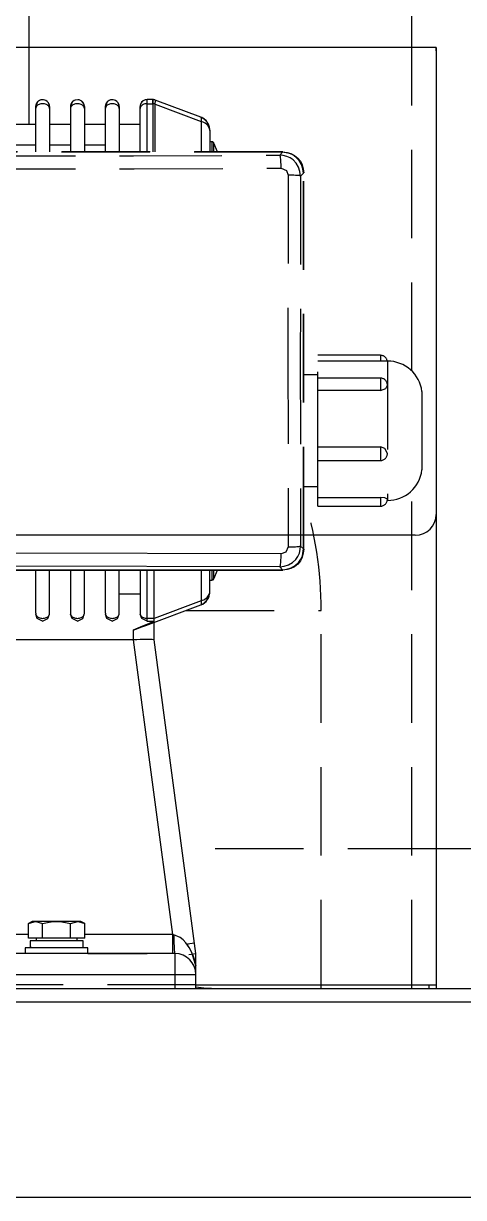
# Model space of a CAD drawing. Extents: x -9877 to -4419, y 2249 to 6216.
# Drawn here: x -5110.9 to -5047.7, y 2569.2 to 2737.6 of the extents above; entities that cross this region are included whole.
import ezdxf

# ---------------------------------------------------------------- set-up
doc = ezdxf.new("R2010")
doc.units = 0
doc.linetypes.add('DASHED', pattern=[19.05, 12.7, -6.35])
doc.layers.add('LY_1', color=7, linetype='CONTINUOUS')

msp = doc.modelspace()

# ---------------------------------------------------------------- linework, layer by layer
at = {"layer": 'LY_1', "color": 110, "linetype": 'CONTINUOUS'}
for p, q in [((-5055.154721, 2734.167356), (-5055.154721, 2766.370167)), ((-5110.154721, 2753.740985), (-5110.154721, 2734.167356)), ((-5051.654721, 2734.167356), (-5161.654721, 2734.167356)), ((-5051.654721, 2734.167356), (-5058.969318, 2734.167356)), ((-5051.654721, 2733.667356), (-5051.654721, 2734.167356)), ((-5051.654721, 2734.167356), (-5051.654721, 2667.167356)), ((-5051.654721, 2667.167356), (-5051.654721, 2599.167356)), ((-5054.654721, 2664.167356), (-5158.654721, 2664.167356)), ((-5070.707129, 2662.215652), (-5070.707129, 2664.167356)), ((-5070.654724, 2662.163247), (-5070.654724, 2664.167356)), ((-5070.707129, 2662.215652), (-5071.11709, 2662.625613)), ((-5074.115207, 2659.631953), (-5073.703018, 2659.219763)), ((-5151.15883, 2659.167358), (-5073.650613, 2659.167358)), ((-5151.106425, 2659.219763), (-5073.703018, 2659.219763)), ((-5109.154721, 2659.167356), (-5109.154721, 2653.081569)), ((-5107.154721, 2653.081569), (-5107.154721, 2659.167358)), ((-5104.154721, 2659.167356), (-5104.154721, 2653.081569)), ((-5102.154721, 2653.081569), (-5102.154721, 2659.167358)), ((-5099.154721, 2659.167356), (-5099.154721, 2653.081569)), ((-5097.154721, 2653.081569), (-5097.154721, 2659.167358)), ((-5094.154721, 2659.167358), (-5094.154721, 2653.081569)), ((-5093.154721, 2651.846996), (-5093.154721, 2659.167358)), ((-5092.154721, 2651.846996), (-5092.154721, 2659.167358)), ((-5085.41555, 2659.167358), (-5085.41555, 2654.780331)), ((-5084.154721, 2656.094414), (-5084.154721, 2659.167358)), ((-5083.857831, 2659.167358), (-5083.857831, 2657.711511)), ((-5083.579288, 2657.900094), (-5083.072382, 2659.167358)), ((-5083.579288, 2657.900094), (-5083.579288, 2659.167358)), ((-5084.154721, 2657.711511), (-5083.857831, 2657.711511)), ((-5097.154721, 2655.751157), (-5094.154721, 2655.751157)), ((-5085.41555, 2654.780331), (-5092.154721, 2652.253142)), ((-5093.34865, 2651.219632), (-5085.452474, 2654.180698)), ((-5085.412434, 2654.219209), (-5085.452474, 2654.180698)), ((-5085.415285, 2654.213838), (-5085.2169, 2654.312003)), ((-5085.40048, 2654.248235), (-5085.412434, 2654.219209)), ((-5092.154721, 2652.253142), (-5093.154721, 2652.253142)), ((-5093.154721, 2651.846996), (-5092.154721, 2651.846996)), ((-5092.154721, 2649.167356), (-5092.154721, 2651.667356)), ((-5095.154721, 2650.560114), (-5095.154721, 2649.167356)), ((-5095.154721, 2649.167356), (-5142.264854, 2649.16455)), ((-5095.154721, 2649.167356), (-5095.142598, 2649.167608)), ((-5095.142598, 2649.167608), (-5089.503858, 2606.877058)), ((-5086.154721, 2604.167356), (-5092.15482, 2649.168096)), ((-4905.30562, 2619.167356), (-5051.654721, 2619.167356)), ((-5109.654721, 2608.767356), (-5110.196173, 2608.454748)), ((-5110.196173, 2608.454748), (-5109.18581, 2608.767356)), ((-5110.196173, 2606.367356), (-5110.196173, 2608.454748)), ((-5102.654721, 2608.767356), (-5109.654721, 2608.767356)), ((-5108.175447, 2606.367356), (-5108.175447, 2608.454748)), ((-5104.133995, 2608.454748), (-5103.123632, 2608.767356)), ((-5104.133995, 2606.367356), (-5104.133995, 2608.454748)), ((-5102.113269, 2608.454748), (-5102.654721, 2608.767356)), ((-5102.113269, 2606.367356), (-5102.113269, 2608.454748)), ((-5110.196173, 2606.877058), (-5162.720973, 2606.877058)), ((-5102.113269, 2606.367356), (-5110.196173, 2606.367356)), ((-5102.354721, 2605.967356), (-5109.946079, 2605.967356)), ((-5109.094721, 2606.367356), (-5109.094721, 2605.967356)), ((-5103.214721, 2605.967356), (-5103.214721, 2606.367356)), ((-5102.354721, 2604.967356), (-5102.354721, 2605.967356)), ((-5089.503858, 2606.877058), (-5102.113269, 2606.877058)), ((-5089.503858, 2606.877058), (-5089.503858, 2604.167356)), ((-5086.352967, 2605.654197), (-5087.344195, 2605.522034)), ((-5109.935746, 2604.167356), (-5118.373696, 2604.167356)), ((-5101.654721, 2604.967356), (-5110.654721, 2604.967356)), ((-5110.654721, 2604.967356), (-5110.654721, 2604.167356)), ((-5101.654721, 2604.167356), (-5109.935746, 2604.167356)), ((-5109.154721, 2604.165688), (-5109.428196, 2604.166165)), ((-5093.154721, 2604.165688), (-5109.154721, 2604.165688)), ((-5101.654721, 2604.167356), (-5101.654721, 2604.967356)), ((-5101.654721, 2604.167356), (-5093.154721, 2604.167356)), ((-5089.154721, 2604.167356), (-5092.373696, 2604.167356)), ((-5089.154721, 2604.167356), (-5089.154721, 2599.167356)), ((-5087.404845, 2605.464687), (-5087.300397, 2605.311343)), ((-5087.145949, 2604.035192), (-5086.154721, 2604.167356)), ((-5167.654721, 2601.167356), (-5086.154721, 2601.167356)), ((-5086.154721, 2599.167356), (-5086.154721, 2601.167356)), ((-5225.165675, 2599.167356), (-4944.981181, 2599.167356)), ((-5086.154721, 2599.667356), (-5051.654721, 2599.667356)), ((-5052.654721, 2599.167356), (-5052.654721, 2599.667356)), ((-4946.900007, 2597.20226), (-5135.374831, 2597.20226)), ((-4893.654721, 2569.167356), (-5227.654721, 2569.167356))]:
    msp.add_line(p, q, dxfattribs=at)
at = {"layer": 'LY_1', "color": 110, "linetype": 'DASHED'}
for p, q in [((-5110.154721, 2734.167356), (-5110.154721, 2723.167356)), ((-5055.154721, 2687.73807), (-5055.154721, 2734.167356)), ((-5051.654721, 2734.167356), (-5051.654721, 2667.167356)), ((-5109.154721, 2725.667356), (-5109.154721, 2719.167353)), ((-5107.154721, 2725.667356), (-5107.154721, 2719.167353)), ((-5104.154721, 2725.667356), (-5104.154721, 2719.167353)), ((-5102.154721, 2725.667356), (-5102.154721, 2719.167353)), ((-5099.154721, 2725.667356), (-5099.154721, 2719.167353)), ((-5097.154721, 2725.667356), (-5097.154721, 2719.167353)), ((-5094.154721, 2719.167353), (-5094.154721, 2725.667356)), ((-5093.154721, 2726.657776), (-5093.334075, 2726.644814)), ((-5092.33734, 2726.667356), (-5093.154721, 2726.667356)), ((-5093.154721, 2719.167353), (-5093.154721, 2726.667356)), ((-5093.154721, 2726.081569), (-5092.346953, 2726.081569)), ((-5092.346296, 2726.064881), (-5092.346296, 2719.167353)), ((-5085.452474, 2724.154013), (-5091.984932, 2726.603685)), ((-5091.97671, 2726.014815), (-5085.41555, 2723.55438)), ((-5091.97671, 2719.167353), (-5091.97671, 2726.014815)), ((-5085.370755, 2724.112448), (-5085.425447, 2724.134449)), ((-5085.41555, 2723.55438), (-5085.41555, 2719.167353)), ((-5112.154721, 2723.167356), (-5109.154721, 2723.167356)), ((-5107.154721, 2723.167356), (-5104.154721, 2723.167356)), ((-5102.154721, 2723.167356), (-5099.154721, 2723.167356)), ((-5097.154721, 2723.167356), (-5094.154721, 2723.167356)), ((-5084.250489, 2722.88495), (-5084.279249, 2722.968209)), ((-5084.154721, 2722.281355), (-5084.154721, 2719.167353)), ((-5112.154721, 2720.167356), (-5109.154721, 2720.167356)), ((-5107.154721, 2720.167356), (-5104.154721, 2720.167356)), ((-5102.154721, 2720.167356), (-5099.154721, 2720.167356)), ((-5083.857831, 2720.6232), (-5084.154721, 2720.6232)), ((-5083.857831, 2720.6232), (-5083.857831, 2719.167353)), ((-5083.072382, 2719.167353), (-5083.579288, 2720.434617)), ((-5083.579288, 2719.167353), (-5083.579288, 2720.434617)), ((-5073.650613, 2719.167353), (-5151.15883, 2719.167353)), ((-5073.703018, 2719.114948), (-5151.106425, 2719.114948)), ((-5073.703018, 2719.114948), (-5074.115207, 2718.702758)), ((-5071.11709, 2715.709098), (-5070.707129, 2716.119059)), ((-5070.707129, 2664.167356), (-5070.707129, 2716.119059)), ((-5070.654724, 2664.167356), (-5070.654724, 2716.171464)), ((-5059.654721, 2689.98649), (-5068.654721, 2689.98649)), ((-5068.654721, 2674.89744), (-5068.654721, 2689.98649)), ((-5059.654721, 2689.98649), (-5059.654721, 2689.167356)), ((-5058.654721, 2689.167356), (-5068.654721, 2689.167356)), ((-5058.654721, 2689.167356), (-5058.654721, 2669.167356)), ((-5068.654721, 2687.167356), (-5070.654724, 2687.167356)), ((-5059.654721, 2686.716574), (-5068.654721, 2686.716574)), ((-5059.654721, 2686.716574), (-5059.654721, 2684.929076)), ((-5059.654721, 2684.929076), (-5068.654721, 2684.929076)), ((-5053.693938, 2684.792356), (-5053.693938, 2673.542356)), ((-5053.686094, 2673.667356), (-5053.686094, 2684.667356)), ((-5068.654721, 2676.857634), (-5059.654721, 2676.857634)), ((-5059.654721, 2676.857634), (-5059.654721, 2674.89744)), ((-5068.654721, 2668.348222), (-5068.654721, 2674.969944)), ((-5068.654721, 2674.89744), (-5059.654721, 2674.89744)), ((-5070.654724, 2671.167356), (-5068.654721, 2671.167356)), ((-5068.654721, 2669.586411), (-5059.654721, 2669.586411)), ((-5059.654721, 2669.586411), (-5059.654721, 2668.348222)), ((-5055.154721, 2599.167356), (-5055.154721, 2670.596641)), ((-5068.654721, 2668.348222), (-5059.654721, 2668.348222)), ((-5058.671214, 2669.167356), (-5058.654721, 2669.167356)), ((-5087.609966, 2653.371639), (-5068.154721, 2653.371639)), ((-5068.154721, 2599.167356), (-5068.154721, 2653.371639)), ((-5051.654721, 2619.167356), (-5088.154721, 2619.167356)), ((-5086.154721, 2599.667356), (-5161.654721, 2599.667356)), ((-5161.654721, 2599.167356), (-5051.654721, 2599.167356))]:
    msp.add_line(p, q, dxfattribs=at)
for points in [[(-5109.134997, 2725.514213), (-5109.149778, 2725.444685), (-5109.154721, 2725.374462)], [(-5107.170766, 2725.500623), (-5107.204715, 2725.595244), (-5107.25677, 2725.685657), (-5107.325939, 2725.770139), (-5107.410903, 2725.84708), (-5107.510044, 2725.915013), (-5107.621471, 2725.972645), (-5107.743061, 2726.018875), (-5107.872498, 2726.052824), (-5108.007313, 2726.073845), (-5108.144937, 2726.081535), (-5108.282748, 2726.07575), (-5108.418119, 2726.056599), (-5108.54847, 2726.024448), (-5108.671316, 2725.979908), (-5108.784317, 2725.92383), (-5108.885318, 2725.857281), (-5108.972396, 2725.78153), (-5109.043889, 2725.698021), (-5109.098436, 2725.608346), (-5109.134997, 2725.514213)], [(-5107.168304, 2725.500895), (-5107.193352, 2725.871149), (-5107.245972, 2726.04381), (-5107.354029, 2726.238937), (-5107.499887, 2726.408379), (-5107.66993, 2726.531627), (-5107.854855, 2726.611718), (-5108.046978, 2726.651978), (-5108.427787, 2726.618772), (-5108.602739, 2726.551281), (-5108.759434, 2726.453281), (-5108.829829, 2726.389499), (-5109.002485, 2726.118221), (-5109.082935, 2725.852923), (-5109.134005, 2725.51373)], [(-5107.154721, 2725.374462), (-5107.158741, 2725.437797), (-5107.170766, 2725.500623)], [(-5104.138614, 2725.500863), (-5104.150686, 2725.437919), (-5104.154721, 2725.374462)], [(-5102.175437, 2725.51373), (-5102.207477, 2725.894676), (-5102.266984, 2726.079735), (-5102.380372, 2726.272884), (-5102.532834, 2726.43347), (-5102.710578, 2726.550409), (-5102.902703, 2726.62426), (-5103.099609, 2726.656026), (-5103.478055, 2726.60417), (-5103.648005, 2726.529061), (-5103.7989, 2726.423704), (-5103.866285, 2726.355823), (-5104.029909, 2726.077851), (-5104.141138, 2725.500895)], [(-5102.174374, 2725.51396), (-5102.210886, 2725.608103), (-5102.265388, 2725.697793), (-5102.336839, 2725.781321), (-5102.423878, 2725.857095), (-5102.524846, 2725.92367), (-5102.637819, 2725.979777), (-5102.760644, 2726.024348), (-5102.890979, 2726.056533), (-5103.026341, 2726.075718), (-5103.16415, 2726.081538), (-5103.301779, 2726.073881), (-5103.436606, 2726.052895), (-5103.56606, 2726.018978), (-5103.687674, 2725.972777), (-5103.799131, 2725.915173), (-5103.898306, 2725.847264), (-5103.983309, 2725.770343), (-5104.052519, 2725.685877), (-5104.104619, 2725.595476), (-5104.138614, 2725.500863)], [(-5102.154721, 2725.374462), (-5102.159647, 2725.444556), (-5102.174374, 2725.51396)], [(-5099.134997, 2725.514213), (-5099.149778, 2725.444685), (-5099.154721, 2725.374462)], [(-5097.170766, 2725.500623), (-5097.204715, 2725.595244), (-5097.25677, 2725.685657), (-5097.325939, 2725.770139), (-5097.410903, 2725.84708), (-5097.510044, 2725.915013), (-5097.621471, 2725.972645), (-5097.743061, 2726.018875), (-5097.872498, 2726.052824), (-5098.007313, 2726.073845), (-5098.144937, 2726.081535), (-5098.282748, 2726.07575), (-5098.418119, 2726.056599), (-5098.54847, 2726.024448), (-5098.671316, 2725.979908), (-5098.784317, 2725.92383), (-5098.885318, 2725.857281), (-5098.972396, 2725.78153), (-5099.043889, 2725.698021), (-5099.098436, 2725.608346), (-5099.134997, 2725.514213)], [(-5097.168304, 2725.500895), (-5097.193352, 2725.871149), (-5097.245972, 2726.04381), (-5097.354029, 2726.238937), (-5097.499887, 2726.408379), (-5097.66993, 2726.531627), (-5097.854855, 2726.611718), (-5098.046978, 2726.651978), (-5098.427787, 2726.618772), (-5098.602739, 2726.551281), (-5098.759434, 2726.453281), (-5098.829829, 2726.389499), (-5099.002485, 2726.118221), (-5099.082935, 2725.852923), (-5099.134005, 2725.51373)], [(-5097.154721, 2725.374462), (-5097.158741, 2725.437797), (-5097.170766, 2725.500622)], [(-5093.154721, 2726.081569), (-5093.311156, 2726.072864), (-5093.463738, 2726.046961), (-5093.608712, 2726.004499), (-5093.742507, 2725.946524), (-5093.861828, 2725.874462), (-5093.963738, 2725.790089), (-5094.045728, 2725.695482), (-5094.105778, 2725.59297), (-5094.14241, 2725.485078), (-5094.154721, 2725.374462)], [(-5093.334075, 2726.644814), (-5093.446232, 2726.619186), (-5093.715432, 2726.492629), (-5093.938344, 2726.288608), (-5094.087969, 2726.02647)], [(-5092.33734, 2726.667356), (-5092.355729, 2726.474139), (-5092.346953, 2726.081569)], [(-5092.346953, 2726.081569), (-5092.35457, 2726.546472), (-5092.33734, 2726.667356)], [(-5091.975086, 2726.045285), (-5092.157583, 2726.076163), (-5092.346953, 2726.081569)], [(-5092.346296, 2726.064881), (-5092.346461, 2726.073228), (-5092.346953, 2726.081569)], [(-5092.06442, 2726.036208), (-5092.203907, 2726.057676), (-5092.346296, 2726.064881)], [(-5091.981685, 2726.601539), (-5092.072059, 2726.631293), (-5092.164849, 2726.65227), (-5092.250768, 2726.663577), (-5092.33734, 2726.667356)], [(-5091.97671, 2726.014815), (-5092.020214, 2726.026231), (-5092.06442, 2726.036208)], [(-5091.981685, 2726.601539), (-5091.982946, 2726.602707), (-5091.984932, 2726.603685)], [(-5091.975086, 2726.045285), (-5091.969801, 2726.473108), (-5091.981685, 2726.601539)], [(-5091.97671, 2726.014815), (-5091.975618, 2726.031901), (-5091.975086, 2726.045285)], [(-5085.420407, 2724.12792), (-5085.394031, 2724.061382), (-5085.381233, 2723.91876), (-5085.41555, 2723.55438)], [(-5084.176886, 2722.450259), (-5084.258074, 2722.689034), (-5084.396454, 2722.914277), (-5084.587854, 2723.119196), (-5084.826502, 2723.297613), (-5085.105202, 2723.444147), (-5085.41555, 2723.55438)], [(-5084.279249, 2722.968209), (-5084.504385, 2723.404502), (-5084.912512, 2723.840387), (-5085.370755, 2724.112448)], [(-5084.156211, 2722.354647), (-5084.245288, 2722.868508), (-5084.250489, 2722.88495)], [(-5084.154721, 2722.240297), (-5084.16027, 2722.34557), (-5084.176886, 2722.450259)], [(-5116.154721, 2718.580397), (-5095.105301, 2718.613663), (-5074.115207, 2718.702758)], [(-5071.11709, 2715.709098), (-5071.234969, 2716.356468), (-5071.40307, 2716.984724), (-5071.737969, 2717.546616), (-5072.209859, 2718.020694), (-5072.638177, 2718.319855), (-5073.107404, 2718.526723), (-5073.606635, 2718.630013), (-5074.115207, 2718.702758)], [(-5073.904492, 2716.83726), (-5073.910328, 2717.124778), (-5073.920481, 2717.403462), (-5073.934736, 2717.66744), (-5073.952794, 2717.911151), (-5073.974274, 2718.12946), (-5073.998723, 2718.317767), (-5074.025626, 2718.472105), (-5074.054417, 2718.589222), (-5074.084489, 2718.66665), (-5074.115207, 2718.702758), (-5074.115207, 2718.702758)], [(-5070.707129, 2716.119059), (-5070.816884, 2716.745442), (-5070.973341, 2717.354689), (-5071.315166, 2717.942695), (-5071.80451, 2718.437483), (-5072.247175, 2718.744882), (-5072.732775, 2718.953802), (-5073.703018, 2719.114948)], [(-5073.650613, 2719.167353), (-5073.07072, 2719.072928), (-5072.504773, 2718.938207), (-5071.988528, 2718.670349), (-5071.533401, 2718.288676), (-5071.151728, 2717.833548), (-5070.883869, 2717.317304), (-5070.749149, 2716.751357), (-5070.654724, 2716.171464)], [(-5116.145152, 2716.714314), (-5094.995017, 2716.747739), (-5073.904492, 2716.83726)], [(-5073.904492, 2716.83726), (-5073.129447, 2716.477593), (-5072.898845, 2715.836092)], [(-5072.898845, 2715.836092), (-5072.943735, 2690.003347), (-5072.904298, 2664.167354)], [(-5071.11709, 2715.709098), (-5071.151613, 2715.727184), (-5071.225124, 2715.74491), (-5071.336164, 2715.761925), (-5071.482527, 2715.777891), (-5071.661304, 2715.79249), (-5071.868946, 2715.805433), (-5072.101327, 2715.816462), (-5072.353831, 2715.825358), (-5072.621443, 2715.831945), (-5072.898845, 2715.836092)], [(-5071.11709, 2715.709098), (-5071.161772, 2689.939734), (-5071.122139, 2664.167354)], [(-5059.654721, 2684.929076), (-5058.886979, 2685.220118), (-5058.654721, 2685.716574)], [(-5058.654721, 2675.89744), (-5059.019592, 2676.636557), (-5059.654721, 2676.857634)], [(-5058.654721, 2669.348222), (-5059.019592, 2669.523634), (-5059.654721, 2669.586411)]]:
    msp.add_lwpolyline(points, dxfattribs=at)
at = {"layer": 'LY_1', "color": 110, "linetype": 'CONTINUOUS'}
for points in [[(-5072.904298, 2664.167354), (-5072.901615, 2663.332934), (-5072.898845, 2662.498619)], [(-5071.122139, 2664.167354), (-5071.119653, 2663.396438), (-5071.11709, 2662.625613)], [(-5073.904492, 2661.497451), (-5112.324253, 2661.618518), (-5150.793667, 2661.55371)], [(-5074.115207, 2659.631953), (-5073.471858, 2659.752027), (-5072.846507, 2659.920326), (-5072.28325, 2660.250106), (-5071.806689, 2660.715443), (-5071.505051, 2661.142958), (-5071.296553, 2661.612855), (-5071.191463, 2662.114569), (-5071.11709, 2662.625613)], [(-5074.115207, 2659.631953), (-5074.084489, 2659.668061), (-5074.054417, 2659.745489), (-5074.025626, 2659.862606), (-5073.998723, 2660.016944), (-5073.974274, 2660.205251), (-5073.952794, 2660.42356), (-5073.934736, 2660.667271), (-5073.920481, 2660.931249), (-5073.910328, 2661.209933), (-5073.904492, 2661.497451), (-5073.904492, 2661.497451)], [(-5072.898845, 2662.498619), (-5073.263632, 2661.725408), (-5073.904492, 2661.497451)], [(-5073.703018, 2659.219763), (-5073.076635, 2659.329518), (-5072.467388, 2659.485975), (-5071.879381, 2659.8278), (-5071.384594, 2660.317144), (-5071.077195, 2660.75981), (-5070.868275, 2661.245409), (-5070.707129, 2662.215652)], [(-5070.654724, 2662.163247), (-5070.749149, 2661.583354), (-5070.883869, 2661.017408), (-5071.151728, 2660.501163), (-5071.533401, 2660.046035), (-5071.988528, 2659.664362), (-5072.504773, 2659.396504), (-5073.07072, 2659.261784), (-5073.650613, 2659.167358)], [(-5072.898845, 2662.498619), (-5072.621443, 2662.502766), (-5072.353831, 2662.509353), (-5072.101327, 2662.518249), (-5071.868946, 2662.529278), (-5071.661304, 2662.542221), (-5071.482527, 2662.55682), (-5071.336164, 2662.572786), (-5071.225124, 2662.589801), (-5071.151613, 2662.607528), (-5071.11709, 2662.625613)], [(-5074.115207, 2659.631953), (-5112.352017, 2659.752443), (-5150.638244, 2659.687944)], [(-5085.41555, 2654.780331), (-5085.214818, 2654.846099), (-5085.025587, 2654.92714), (-5084.850172, 2655.022465), (-5084.690719, 2655.130905), (-5084.54918, 2655.251136), (-5084.427286, 2655.381684), (-5084.326529, 2655.520954), (-5084.248142, 2655.66724), (-5084.193084, 2655.818753), (-5084.162028, 2655.973639), (-5084.156549, 2656.033971), (-5084.154721, 2656.094414)], [(-5084.154721, 2656.053357), (-5084.154721, 2656.068015), (-5084.154721, 2656.094414)], [(-5085.41555, 2654.780331), (-5085.383149, 2654.347978), (-5085.40048, 2654.248235)], [(-5085.2169, 2654.312003), (-5084.984843, 2654.461759), (-5084.582229, 2654.84974), (-5084.278054, 2655.388365), (-5084.163592, 2655.877534)], [(-5108.154721, 2651.846996), (-5108.915155, 2652.241063), (-5109.139893, 2652.838928)], [(-5109.139893, 2652.838928), (-5109.106362, 2652.743016), (-5109.054253, 2652.651345), (-5108.984583, 2652.565705), (-5108.898711, 2652.487767), (-5108.798316, 2652.419053), (-5108.685355, 2652.360904), (-5108.562035, 2652.314457), (-5108.430764, 2652.280616), (-5108.294103, 2652.260044), (-5108.154721, 2652.253142), (-5108.01534, 2652.260044), (-5107.878679, 2652.280616), (-5107.747407, 2652.314457), (-5107.624087, 2652.360904), (-5107.511127, 2652.419053), (-5107.410731, 2652.487767), (-5107.32486, 2652.565705), (-5107.25519, 2652.651345), (-5107.20308, 2652.743016), (-5107.16955, 2652.838928), (-5107.16955, 2652.838928)], [(-5108.154721, 2651.846996), (-5107.394287, 2652.241063), (-5107.16955, 2652.838928)], [(-5103.154721, 2651.846996), (-5103.915155, 2652.241063), (-5104.139893, 2652.838928)], [(-5104.139893, 2652.838928), (-5104.106362, 2652.743016), (-5104.054253, 2652.651345), (-5103.984583, 2652.565705), (-5103.898711, 2652.487767), (-5103.798316, 2652.419053), (-5103.685355, 2652.360904), (-5103.562035, 2652.314457), (-5103.430764, 2652.280616), (-5103.294103, 2652.260044), (-5103.154721, 2652.253142), (-5103.01534, 2652.260044), (-5102.878679, 2652.280616), (-5102.747407, 2652.314457), (-5102.624087, 2652.360904), (-5102.511127, 2652.419053), (-5102.410731, 2652.487767), (-5102.32486, 2652.565705), (-5102.25519, 2652.651345), (-5102.20308, 2652.743016), (-5102.16955, 2652.838928), (-5102.16955, 2652.838928)], [(-5103.154721, 2651.846996), (-5102.394287, 2652.241063), (-5102.16955, 2652.838928)], [(-5098.154721, 2651.846996), (-5098.915155, 2652.241063), (-5099.139893, 2652.838928)], [(-5099.139893, 2652.838928), (-5099.106362, 2652.743016), (-5099.054253, 2652.651345), (-5098.984583, 2652.565705), (-5098.898711, 2652.487767), (-5098.798316, 2652.419053), (-5098.685355, 2652.360904), (-5098.562035, 2652.314457), (-5098.430764, 2652.280616), (-5098.294103, 2652.260044), (-5098.154721, 2652.253142), (-5098.01534, 2652.260044), (-5097.878679, 2652.280616), (-5097.747407, 2652.314457), (-5097.624087, 2652.360904), (-5097.511127, 2652.419053), (-5097.410731, 2652.487767), (-5097.32486, 2652.565705), (-5097.25519, 2652.651345), (-5097.20308, 2652.743016), (-5097.16955, 2652.838928)], [(-5098.154721, 2651.846996), (-5097.394287, 2652.241063), (-5097.16955, 2652.838928)], [(-5093.154721, 2651.846996), (-5093.915838, 2652.24199), (-5094.139893, 2652.838928)], [(-5094.139893, 2652.838928), (-5094.106362, 2652.743016), (-5094.054253, 2652.651345), (-5093.984583, 2652.565705), (-5093.898711, 2652.487767), (-5093.798316, 2652.419053), (-5093.685355, 2652.360904), (-5093.562035, 2652.314457), (-5093.430764, 2652.280616), (-5093.294103, 2652.260044), (-5093.154721, 2652.253142)], [(-5092.154721, 2651.846996), (-5092.978322, 2651.479256), (-5093.804385, 2651.117276), (-5094.478746, 2650.836806), (-5095.154721, 2650.560114)], [(-5095.154721, 2650.560114), (-5094.614568, 2650.764742), (-5094.073122, 2650.965807), (-5093.34865, 2651.219632)], [(-5092.15482, 2649.168096), (-5092.450569, 2649.223716), (-5093.248265, 2649.231504), (-5094.13085, 2649.208149), (-5094.636624, 2649.189328), (-5095.142598, 2649.167608)], [(-5109.18581, 2608.767356), (-5109.114016, 2608.765656), (-5108.175447, 2608.454748)], [(-5108.175447, 2608.454748), (-5107.442456, 2608.618799), (-5106.704642, 2608.742565), (-5106.154721, 2608.767356)], [(-5106.154721, 2608.767356), (-5105.39614, 2608.696075), (-5104.644627, 2608.587295), (-5104.133995, 2608.454748)], [(-5103.123632, 2608.767356), (-5103.051838, 2608.765656), (-5102.113269, 2608.454748)], [(-5109.946079, 2605.967356), (-5109.921543, 2605.4652), (-5109.881203, 2604.967356)], [(-5089.503858, 2606.877058), (-5089.415089, 2606.865848), (-5089.326332, 2606.854874)], [(-5086.154955, 2602.455913), (-5086.433576, 2603.383837), (-5086.750251, 2604.295001), (-5087.119705, 2605.022635), (-5087.58567, 2605.705062), (-5087.963909, 2606.141748), (-5088.408988, 2606.488986), (-5089.326332, 2606.854874)], [(-5089.326332, 2606.854874), (-5089.321864, 2606.422254), (-5089.313808, 2606.005628), (-5089.302337, 2605.613939), (-5089.287697, 2605.255597), (-5089.270203, 2604.938293), (-5089.25023, 2604.668838), (-5089.228206, 2604.453016), (-5089.204606, 2604.295461), (-5089.179934, 2604.199555), (-5089.154721, 2604.167356)], [(-5109.921683, 2605.467356), (-5109.935848, 2605.217759), (-5109.946079, 2604.967356)], [(-5109.428196, 2604.166165), (-5109.590567, 2604.166671), (-5109.935746, 2604.167356)], [(-5092.373696, 2604.167356), (-5092.813112, 2604.166373), (-5093.154721, 2604.165688)], [(-5086.672121, 2604.110456), (-5086.602397, 2603.937986), (-5086.363856, 2603.202158), (-5086.154958, 2602.455888)], [(-5086.154721, 2602.456211), (-5086.154721, 2603.27344), (-5086.154721, 2603.832942), (-5086.154721, 2604.167356)], [(-5086.154721, 2601.167356), (-5086.154721, 2601.784402), (-5086.154721, 2602.454854)]]:
    msp.add_lwpolyline(points, dxfattribs=at)
at = {"layer": 'LY_1', "color": 110, "linetype": 'DASHED'}
for centre, radius, start, end in [((-5108.154721, 2725.667356), 1, 130.270275, 180), ((-5108.154721, 2725.667356), 1, 0, 34.718858), ((-5103.154721, 2725.667356), 1, 131.500132, 180), ((-5103.154721, 2725.667356), 1, 0, 49.171813), ((-5098.154721, 2725.667356), 1, 130.270275, 180), ((-5098.154721, 2725.667356), 1, 0, 34.718858), ((-5093.154721, 2725.667356), 1, 90, 180), ((-5092.336056, 2725.667356), 1, 69.443955, 90), ((-5086.154721, 2722.281355), 2, 0, 69.443955), ((-5083.857831, 2720.3232), 0.3, 21.801409, 90), ((-5059.654721, 2688.98649), 1, 10.420206, 90), ((-5058.654721, 2684.167356), 5, 7.180756, 90), ((-5059.654721, 2685.716574), 1, 0, 90), ((-5059.654721, 2675.89744), 1, 270, 0), ((-5058.654721, 2674.167356), 5, 270, 352.819244), ((-5123.154721, 2653.371639), 55, 0, 17.523681), ((-5059.654721, 2669.348222), 1, 270, 0)]:
    msp.add_arc(centre, radius, start, end, dxfattribs=at)
at = {"layer": 'LY_1', "color": 110, "linetype": 'CONTINUOUS'}
for centre, radius, start, end in [((-5054.686094, 2684.667356), 1, 0, 7.180756), ((-5054.686094, 2673.667356), 1, 352.819244, 360), ((-5054.654721, 2667.167356), 3, 270, 0), ((-5083.857831, 2658.011511), 0.3, 270, 338.198591), ((-5086.154721, 2656.053357), 2, 290.556045, 0), ((-5107.167672, 2653.081231), 1.987049, 179.990243, 187.004124), ((-5109.14177, 2653.081231), 1.987049, 352.995876, 0.009757), ((-5102.167672, 2653.081231), 1.987049, 179.990243, 187.004124), ((-5104.14177, 2653.081231), 1.987049, 352.995876, 0.009757), ((-5097.167672, 2653.081231), 1.987049, 179.990243, 187.004124), ((-5099.14177, 2653.081231), 1.987049, 352.995876, 0.009757), ((-5092.167672, 2653.081231), 1.987049, 179.990243, 187.004124), ((-5089.154721, 2601.167356), 3, 0, 90), ((-5083.154721, 2619.167356), 20, 261.373073, 270)]:
    msp.add_arc(centre, radius, start, end, dxfattribs=at)

doc.saveas('drawing.dxf')
